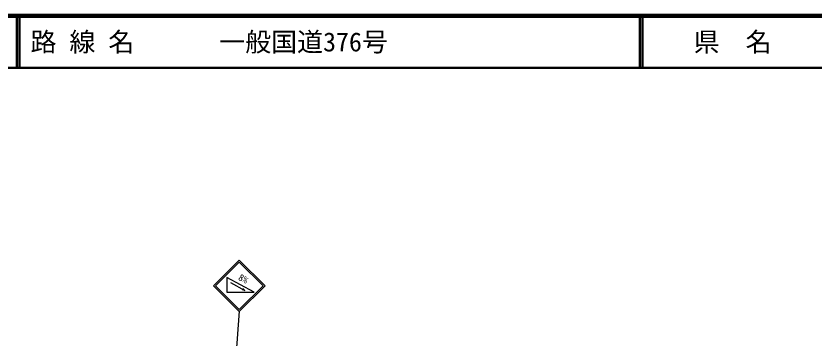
# Model space of a CAD drawing. Units: millimetres, scale not verified. Extents: x 40000 to 680000, y 20000 to 380000.
# Drawn here: x 177577 to 331312, y 317950 to 380000 of the extents above; entities that cross this region are included whole.
import ezdxf
from ezdxf.enums import TextEntityAlignment as Align

# ---------------------------------------------------------------- set-up
doc = ezdxf.new("R2010")
doc.units = ezdxf.units.MM
doc.header["$LTSCALE"] = 1000
for name, color, linetype, lineweight in [('M-STR-STRC', 7, 'Continuous', 25), ('M-TTL', 2, 'Continuous', 140), ('M-TTL-LINE', 7, 'Continuous', 50)]:
    doc.layers.add(name, color=color, linetype=linetype, lineweight=lineweight)
doc.layers.add('M-TTL-TXT', color=7, linetype='Continuous')
doc.styles.add('ＭＳ ゴシック', font='')
doc.styles.get('ＭＳ ゴシック').set_extended_font_data('MS Gothic')

msp = doc.modelspace()

# ---------------------------------------------------------------- linework, layer by layer
at = {"layer": 'M-STR-STRC'}
for p, q in [((215633, 328003), (220597, 332967)), ((216015, 328003), (220597, 332585)), ((220597, 332967), (225561, 328003)), ((220597, 332585), (225179, 328003)), ((218191, 329644), (218191, 326813)), ((223449, 326813), (218191, 329644)), ((220597, 323040), (215633, 328003)), ((220597, 323421), (216015, 328003)), ((218907, 328669), (221667, 327118)), ((225561, 328003), (220597, 323040)), ((225179, 328003), (220597, 323421)), ((221667, 327118), (221297, 327479)), ((218191, 326813), (223449, 326813)), ((221667, 327118), (221166, 327246)), ((220583, 323102), (216861, 273615))]:
    msp.add_line(p, q, dxfattribs=at)
at = {"layer": 'M-TTL'}
msp.add_line((680000, 380000), (40000, 380000), dxfattribs=at)
at = {"layer": 'M-TTL-LINE'}
for p, q in [((177750, 380000), (177750, 370000)), ((178250, 380000), (178250, 370000)), ((297750, 380000), (297750, 370000)), ((298250, 380000), (298250, 370000)), ((40000, 370000), (680000, 370000))]:
    msp.add_line(p, q, dxfattribs=at)

# ---------------------------------------------------------------- texts
at = {"layer": 'M-STR-STRC', "style": 'ＭＳ ゴシック'}
msp.add_text('8%', height=1320, rotation=332.959, dxfattribs=at).set_placement((220103, 328853), align=Align.BOTTOM_LEFT)
at = {"layer": 'M-TTL-TXT', "style": 'ＭＳ ゴシック'}
for s, p in [('路 線 名', (180380, 375000)), ('一般国道376号', (216734, 375000))]:
    msp.add_text(s, height=3666, dxfattribs=at).set_placement(p, align=Align.MIDDLE_LEFT)
msp.add_text('県\u3000名', height=3666, dxfattribs=at).set_placement((315625, 375000), align=Align.MIDDLE_CENTER)

doc.saveas('drawing.dxf')
